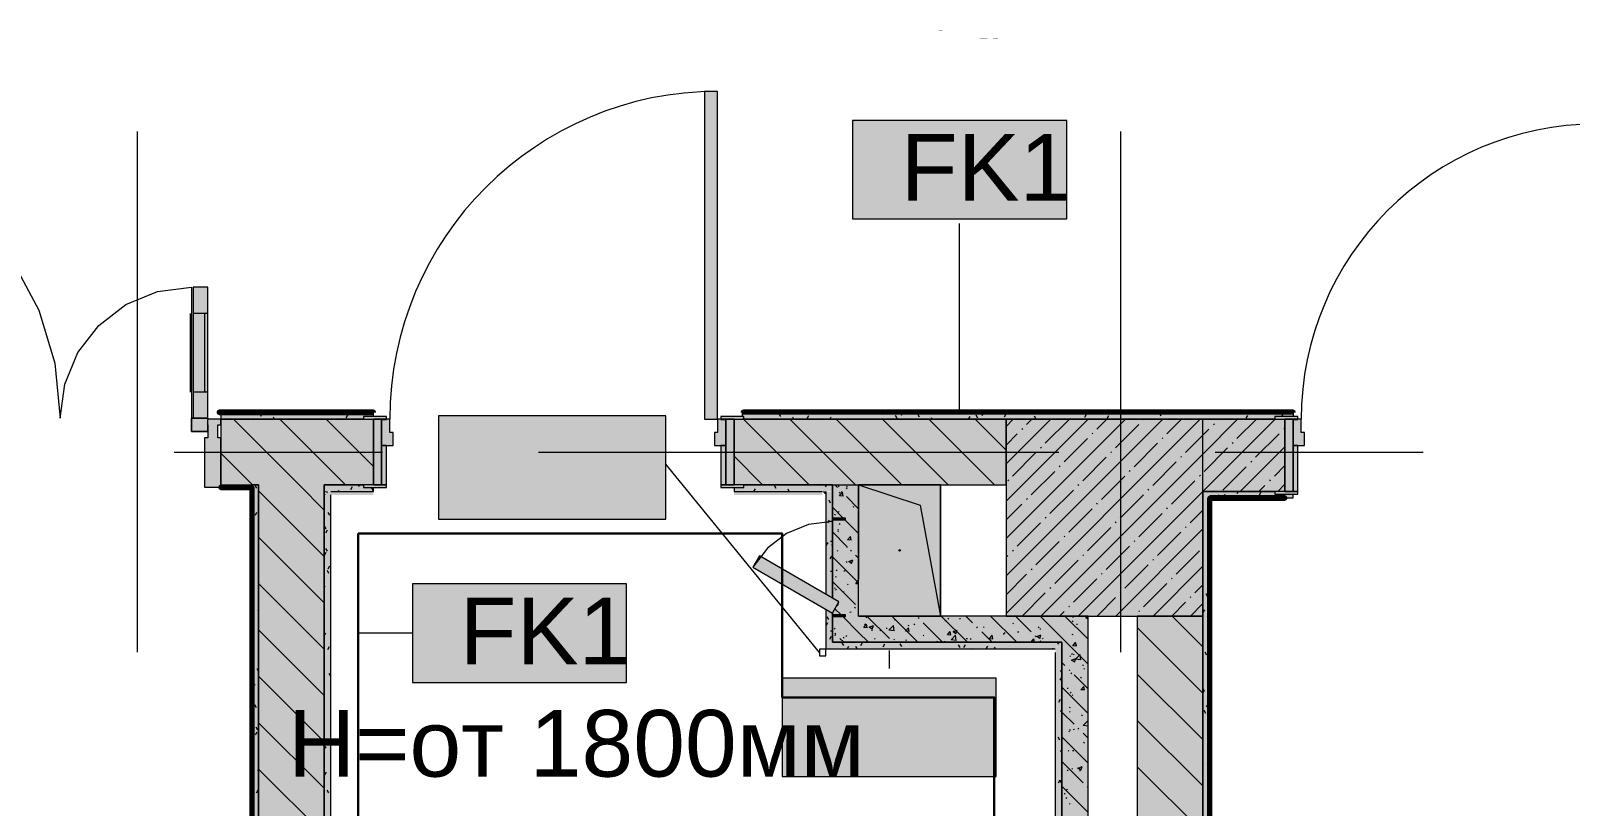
# Model space of a CAD drawing. Header units: millimetres. Extents: x -3817 to 677485, y -22715 to 103890.
# Drawn here: x 13928 to 18624, y 8631 to 10996 of the extents above; entities that cross this region are included whole.
import ezdxf

# ---------------------------------------------------------------- set-up
doc = ezdxf.new("R2010")
doc.units = ezdxf.units.MM
doc.layers.add('PDF _Геометрия', color=7, linetype='Continuous', true_color=0x1d1d1d)
doc.layers.add('PDF _Сплошная заливка', color=7, linetype='Continuous', true_color=0xffffff)
doc.layers.add('PDF _Текст', color=7, linetype='Continuous')
doc.styles.add('PDF GOST-Common', font='arial.ttf')

msp = doc.modelspace()

# ---------------------------------------------------------------- hatches: boundary and pattern name
at = {"layer": 'PDF _Сплошная заливка', "transparency": 33554559}
for color, points in [(1, [(16701.5, 10995.8), (16709.5, 10995.8), (16709.5, 10995.9), (16697.4, 10995.9), (16697.4, 10995.8)]), (1, [(16833, 10971.4), (16846.2, 10971.4), (16846.2, 10971.6), (16822, 10971.6), (16822, 10971.4)]), (1, [(16876.8, 10971.4), (16878.3, 10971.4), (16878.3, 10971.5), (16863.3, 10971.5), (16863.3, 10971.4)]), (1, [(17203.7, 10946.7), (17203.7, 10947.3), (17203.6, 10947.3), (17203.6, 10947.4), (17203.7, 10947.4), (17203.7, 10955.2), (17203.6, 10955.2), (17203.6, 10955.3), (17203.7, 10955.3), (17203.7, 10962.3), (17203.6, 10962.3), (17203.6, 10962.4), (17203.7, 10962.4), (17203.7, 10969.2), (17203.6, 10969.2), (17203.6, 10946.7)]), (256, [(14423.3, 9814.4), (14468.3, 9814.4), (14468.3, 10214.3), (14423.3, 10214.3), (14423.3, 9959.2)]), (256, [(14973.3, 9811.3), (15013.3, 9811.3), (15013.3, 9819.4), (14943.3, 9819.4), (14943.3, 9811.3)]), (256, [(14458.3, 9604.4), (14508.3, 9604.4), (14508.3, 9754.3), (14498.3, 9754.3), (14498.3, 9794.3), (14508.3, 9794.3), (14508.3, 9811.3), (14468.3, 9809.6), (14468.3, 9754.3), (14458.3, 9754.3), (14458.3, 9611.4)]), (256, [(17503.3, 9211.3), (17503.3, 9811.3), (16903.3, 9811.3), (16903.3, 9211.3), (17303.3, 9211.3)]), (256, [(14817.1, 6501.3), (14823.3, 6501.3), (14823.3, 9611.4), (14623.3, 9611.4), (14623.3, 6501.3)]), (256, [(14843.3, 6831.3), (14843.3, 9591.3), (14834.3, 9590), (14834.3, 9585.3), (14823.3, 9591.3), (14823.3, 6831.3), (14834.3, 6831.3)]), (256, [(14973.3, 9603.3), (15013.3, 9603.3), (15013.3, 9611.4), (14943.3, 9611.4), (14943.3, 9603.3)]), (256, [(16048.3, 9603.3), (16103.3, 9603.3), (16103.3, 9611.4), (16033.3, 9611.4), (16033.3, 9603.3)]), (256, [(16453.3, 9131.3), (16453.3, 9611.4), (16373.3, 9611.4), (16373.3, 9509.9), (16413.3, 9509.9), (16413.3, 9504.9), (16373.3, 9504.9), (16373.3, 9266.1), (16393.3, 9254.5), (16373.3, 9219.9), (16373.3, 9214.9), (16413.3, 9214.9), (16413.3, 9209.9), (16373.3, 9209.9), (16373.3, 9131.3), (16413.3, 9131.3)]), (256, [(16453.3, 9211.3), (16703.3, 9211.3), (16703.3, 9611.4), (16453.3, 9611.4), (16453.3, 9323.7)]), (256, [(17753.3, 9583.3), (17793.3, 9583.3), (17793.3, 9591.3), (17723.3, 9591.3), (17723.3, 9583.3)]), (256, [(17523.3, 6501.3), (17523.3, 6501.3), (17523.3, 9571.4), (17503.3, 9571.4), (17503.3, 6501.3)]), (256, [(16393.3, 9504.9), (16413.3, 9504.9), (16413.3, 9509.9), (16373.3, 9509.9), (16373.3, 9504.9)]), (256, [(16373.3, 9219.9), (16393.3, 9254.5), (16150.8, 9394.5), (16130.8, 9359.9), (16193.4, 9323.7)]), (256, [(16413.3, 9209.9), (16413.3, 9214.9), (16373.3, 9214.9), (16373.3, 9209.9), (16393.3, 9209.9)]), (256, [(17073.3, 9131.3), (17073.3, 9211.3), (16453.3, 9211.3), (16453.3, 9131.3), (16903.3, 9131.3)]), (256, [(17303.3, 6501.3), (17503.3, 6501.3), (17503.3, 9211.3), (17303.3, 9211.3), (17303.3, 8263.7)]), (256, [(17053.3, 9111.3), (17053.3, 9131.3), (16353.3, 9131.3), (16353.3, 9111.3), (17042.3, 9111.3)]), (256, [(17053.3, 6851.3), (17073.3, 6851.3), (17073.3, 9131.3), (17053.3, 9131.3), (17053.3, 6851.4)])]:
    msp.add_hatch(color=color, dxfattribs=at).paths.add_polyline_path(points)
h = msp.add_hatch(color=1, dxfattribs=at)
h.paths.add_polyline_path([(17116.8, 10944.8), (17116.8, 10951.9), (17116.6, 10951.9), (17116.6, 10944.8)], flags=0)
h.paths.add_polyline_path([(17116.8, 10952), (17116.8, 10959), (17116.6, 10959), (17116.6, 10952)], flags=0)
h.paths.add_polyline_path([(17116.6, 10959.1), (17116.8, 10959.1), (17116.8, 10966), (17116.6, 10966), (17116.6, 10965.4)], flags=0)
h = msp.add_hatch(color=1, dxfattribs=at)
h.paths.add_polyline_path([(17205, 10948.2), (17205.2, 10948.2), (17205.2, 10955.2), (17205, 10955.2)], flags=0)
h.paths.add_polyline_path([(17205, 10955.3), (17205.2, 10955.3), (17205.2, 10962.3), (17205, 10962.3), (17205, 10956.6)], flags=0)
h.paths.add_polyline_path([(17205, 10962.4), (17205.2, 10962.4), (17205.2, 10969.2), (17205, 10969.2), (17205, 10965.4)], flags=0)
h = msp.add_hatch(color=256, dxfattribs=at)
h.paths.add_polyline_path([(14418.3, 9774.4), (14468.3, 9774.4), (14468.3, 9814.4), (14418.3, 9814.4), (14418.3, 9807.5)], flags=0)
h.paths.add_polyline_path([(13118.3, 9774.4), (13158.3, 9774.4), (13158.3, 9814.4), (13108.3, 9814.4), (13108.3, 9774.4)], flags=0)
h = msp.add_hatch(color=256, dxfattribs=at)
h.paths.add_polyline_path([(14508.3, 9811.3), (14943.3, 9811.3), (14943.3, 9819.4), (14973.3, 9819.4), (14973.3, 9831.4), (14508.3, 9831.4)], flags=0)
h.paths.add_polyline_path([(18783.3, 9811.3), (20243.3, 9811.3), (20243.3, 9831.4), (18728.3, 9831.4), (18728.3, 9819.4), (18783.3, 9819.4)], flags=0)
h.paths.add_polyline_path([(16103.3, 9811.3), (17723.3, 9811.3), (17723.3, 9819.4), (17778.3, 9819.4), (17778.3, 9831.4), (16098.3, 9831.4), (16099.4, 9819.4), (16103.3, 9819.4)], flags=0)
h = msp.add_hatch(color=256, dxfattribs=at)
h.paths.add_polyline_path([(16453.3, 9611.4), (16903.3, 9611.4), (16903.3, 9811.3), (16073.3, 9811.3), (16073.3, 9611.4), (16373.3, 9611.4)], flags=0)
h.paths.add_polyline_path([(14508.3, 9611.4), (14973.3, 9611.4), (14973.3, 9811.3), (14508.3, 9811.3)], flags=0)
h.paths.add_polyline_path([(13068.3, 9611.4), (13068.3, 9811.3), (13003.3, 9811.3), (13003.3, 9611.4)], flags=0)
h = msp.add_hatch(color=256, dxfattribs=at)
h.paths.add_polyline_path([(16023.3, 9731.3), (16048.3, 9731.3), (16048.3, 9811.3), (16023.3, 9811.3), (16023.3, 9771.3), (16013.3, 9771.3), (16013.3, 9731.3)], flags=0)
h.paths.add_polyline_path([(15033.3, 9731.3), (15033.3, 9771.3), (15023.3, 9771.3), (15023.3, 9811.3), (14998.3, 9811.3), (14998.3, 9731.3), (15023.3, 9731.3)], flags=0)
h = msp.add_hatch(color=256, dxfattribs=at)
h.paths.add_polyline_path([(17503.3, 9591.3), (17753.3, 9591.3), (17753.3, 9811.3), (17503.3, 9811.3), (17503.3, 9748.5)], flags=0)
h.paths.add_polyline_path([(21610.5, 9591.3), (22153.3, 9591.3), (22153.3, 9811.3), (18753.3, 9811.3), (18753.3, 9591.3), (20953.3, 9591.3)], flags=0)
h = msp.add_hatch(color=256, dxfattribs=at)
h.paths.add_polyline_path([(18728.3, 9731.3), (18728.3, 9811.3), (18703.3, 9811.3), (18703.3, 9771.3), (18693.3, 9771.3), (18693.3, 9731.3), (18713.3, 9731.3)], flags=0)
h.paths.add_polyline_path([(17793.3, 9731.3), (17813.3, 9731.3), (17813.3, 9771.3), (17803.3, 9771.3), (17803.3, 9811.3), (17778.3, 9811.3), (17778.3, 9731.3)], flags=0)
h = msp.add_hatch(color=256, dxfattribs=at)
h.paths.add_polyline_path([(14943.3, 9591.3), (14973.3, 9591.3), (14973.3, 9603.3), (14943.3, 9603.3), (14943.3, 9611.4), (14823.3, 9611.4), (14823.3, 9591.3), (14843.3, 9591.3)], flags=0)
h.paths.add_polyline_path([(16073.3, 9591.3), (16373.3, 9592.1), (16373.3, 9611.4), (16103.3, 9611.4), (16103.3, 9603.3), (16073.3, 9603.3)], flags=0)
h = msp.add_hatch(color=256, dxfattribs=at)
h.paths.add_polyline_path([(16373.3, 9131.3), (16373.3, 9219.9), (16353.3, 9231.4), (16353.3, 9131.3)], flags=0)
h.paths.add_polyline_path([(16373.3, 9266.1), (16373.3, 9591.3), (16353.3, 9590.5), (16353.3, 9277.6), (16367.1, 9269.6)], flags=0)
h = msp.add_hatch(color=256, dxfattribs=at)
h.paths.add_polyline_path([(20251.9, 9571.4), (20753.3, 9571.4), (20753.3, 9591.3), (18783.3, 9590.8), (18783.3, 9583.3), (18728.3, 9583.3), (18728.3, 9571.4), (18783.3, 9571.4)], flags=0)
h.paths.add_polyline_path([(17778.3, 9571.4), (17778.3, 9583.3), (17723.3, 9583.3), (17723.3, 9591.3), (17503.3, 9591.3), (17503.3, 9571.4), (17753.3, 9571.4)], flags=0)

# ---------------------------------------------------------------- linework, layer by layer
at = {"layer": 'PDF _Геометрия', "color": 253, "lineweight": 13, "true_color": 0xaaaaaa}
for points in [[(16023.3, 10811.3), (15983.3, 10811.3), (15983.3, 9811.3), (16023.3, 9811.3)], [(14468.3, 9814.4), (14418.3, 9814.4), (14418.3, 9774.4), (14468.3, 9774.4)], [(15013.3, 9811.3), (15013.3, 9819.4), (14943.3, 9819.4), (14943.3, 9811.3)], [(16033.3, 9811.3), (16103.3, 9811.3), (16103.3, 9819.4), (16033.3, 9819.4)], [(17793.3, 9811.3), (17793.3, 9819.4), (17723.3, 9819.4), (17723.3, 9811.3)], [(14998.3, 9611.4), (14998.3, 9811.3), (14973.3, 9811.3), (14973.3, 9611.4)], [(15023.3, 9811.3), (14998.3, 9811.3), (14998.3, 9731.3), (15033.3, 9731.3), (15033.3, 9771.3), (15023.3, 9771.3)], [(15013.3, 9810.4), (15013.3, 9811.3), (14998.3, 9811.3), (14998.3, 9810.4)], [(16023.3, 9811.3), (16023.3, 9771.3), (16013.3, 9771.3), (16013.3, 9731.3), (16048.3, 9731.3), (16048.3, 9811.3)], [(16033.3, 9810.4), (16048.3, 9810.4), (16048.3, 9811.3), (16033.3, 9811.3)], [(16048.3, 9611.4), (16073.3, 9611.4), (16073.3, 9811.3), (16048.3, 9811.3)], [(17778.3, 9591.3), (17778.3, 9811.3), (17753.3, 9811.3), (17753.3, 9591.3)], [(17803.3, 9811.3), (17778.3, 9811.3), (17778.3, 9731.3), (17813.3, 9731.3), (17813.3, 9771.3), (17803.3, 9771.3)], [(17793.3, 9810.4), (17793.3, 9811.3), (17778.3, 9811.3), (17778.3, 9810.4)], [(15013.3, 9611.4), (15013.3, 9731.3), (14998.3, 9731.3), (14998.3, 9611.4)], [(16033.3, 9611.4), (16048.3, 9611.4), (16048.3, 9731.3), (16033.3, 9731.3)], [(17793.3, 9591.3), (17793.3, 9731.3), (17778.3, 9731.3), (17778.3, 9591.3)], [(15013.3, 9603.3), (15013.3, 9611.4), (14943.3, 9611.4), (14943.3, 9603.3)], [(16033.3, 9603.3), (16103.3, 9603.3), (16103.3, 9611.4), (16033.3, 9611.4)], [(17793.3, 9583.3), (17793.3, 9591.3), (17723.3, 9591.3), (17723.3, 9583.3)], [(16413.3, 9504.9), (16413.3, 9509.9), (16373.3, 9509.9), (16373.3, 9504.9)], [(16130.8, 9359.9), (16373.3, 9219.9), (16393.3, 9254.5), (16150.8, 9394.5)], [(16413.3, 9214.9), (16373.3, 9214.9), (16373.3, 9209.9), (16413.3, 9209.9)]]:
    msp.add_lwpolyline(points, close=True, dxfattribs=at)
at = {"layer": 'PDF _Геометрия', "color": 7, "lineweight": 9}
for points in [[(17087.9, 10722.6), (16434.7, 10722.6), (16434.7, 10422.6), (17087.9, 10422.6)], [(15865.5, 9821.8), (15171.6, 9821.8), (15171.6, 9506.5), (15865.5, 9506.5)], [(15865.5, 9821.8), (15171.6, 9821.8), (15171.6, 9506.5), (15865.5, 9506.5)], [(14943.3, 9811.3), (14508.3, 9811.3)], [(16903.3, 9811.3), (16098.3, 9811.3)], [(17503.3, 9811.3), (16903.3, 9811.3), (16903.3, 9211.3), (17503.3, 9211.3)], [(16703.3, 9211.3), (16703.3, 9611.4), (16453.3, 9611.4), (16453.3, 9323.7), (16453.3, 9611.4), (16703.3, 9611.4), (16703.3, 9211.3), (16453.3, 9211.3)], [(15745.5, 9308.9), (15092.3, 9308.9), (15092.3, 9008.9), (15745.5, 9008.9)], [(16872.7, 9021.5), (16219.6, 9021.5), (16219.6, 8721.5), (16872.7, 8721.5)]]:
    msp.add_lwpolyline(points, close=True, dxfattribs=at)
at = {"layer": 'PDF _Геометрия', "color": 253, "lineweight": 9, "true_color": 0xaaaaaa}
for points in [[(13158.3, 9814.4), (13158.3, 10674.3), (13326, 10657.8), (13487.4, 10608.9), (13636.1, 10529.4), (13766.4, 10422.5), (13873.3, 10292.1), (13952.8, 10143.5), (14001.7, 9982.1), (14018.3, 9814.4), (14031.9, 9917.9), (14071.9, 10014.4), (14135.4, 10097.2), (14218.3, 10160.8), (14314.7, 10200.7), (14418.3, 10214.3), (14418.3, 9814.4)], [(14253.3, 9101), (14253.3, 10688.5)], [(17253.3, 9101), (17253.3, 10688.5)], [(14414.3, 10134.3), (14414.3, 9894.4)], [(14468.3, 10134.3), (14423.3, 10134.3)], [(14458.3, 10134.3), (14458.3, 9894.4)], [(14468.3, 9894.4), (14423.3, 9894.4)], [(14468.3, 9774.4), (14418.3, 9774.4), (14418.3, 9814.4), (14468.3, 9814.4), (14468.3, 9811.3)], [(14365.6, 9711.4), (15000.6, 9711.4)], [(15476.9, 9711.4), (17064.4, 9711.4)], [(17540.6, 9711.4), (18175.6, 9711.4)], [(16373.3, 9499.9), (16300.8, 9490.3), (16233.3, 9462.4), (16175.3, 9417.9), (16130.8, 9359.9)]]:
    msp.add_lwpolyline(points, dxfattribs=at)
at = {"layer": 'PDF _Геометрия', "color": 7, "lineweight": 9}
for points in [[(16761.3, 9832), (16761.3, 10408.7)], [(17778.3, 9831.4), (16101.1, 9831.4)], [(16333.8, 9100.3), (15865.5, 9674.3)], [(14843.3, 9591.3), (14973.3, 9591.3)], [(16073.3, 9591.3), (16342.3, 9591.3)], [(16353.3, 9591.3), (16353.3, 9580.3)], [(16373.3, 9611.4), (16453.3, 9611.4), (16640.8, 9548.8), (16703.3, 9211.3)], [(17523.3, 6521.3), (17523.3, 9571.4)], [(15092.3, 9158.9), (14926.8, 9158.9)], [(17042.3, 9111.3), (17053.3, 9111.3)], [(16546.2, 9105.8), (16546.2, 9051.6)], [(17053.3, 9100.3), (17053.3, 6862.3)]]:
    msp.add_lwpolyline(points, dxfattribs=at)
at = {"layer": 'PDF _Геометрия', "color": 253, "lineweight": 9, "true_color": 0xaaaaaa}
for points in [[(14423.3, 9814.4), (14468.3, 9814.4), (14468.3, 10214.3), (14423.3, 10214.3), (14423.3, 9814.4), (14468.3, 9814.4), (14468.3, 10214.3), (14423.3, 10214.3)], [(14418.3, 9814.4), (14418.3, 9774.4), (14468.3, 9774.4), (14418.3, 9774.4), (14418.3, 9814.4), (14468.3, 9814.4), (14468.3, 9811.3), (14468.3, 9814.4)]]:
    msp.add_lwpolyline(points, close=True, dxfattribs=at)
at = {"layer": 'PDF _Геометрия', "color": 231, "lineweight": 70, "true_color": 0xff80c0}
msp.add_lwpolyline([(14973.3, 9831.5), (14973.3, 9832.5), (14503.3, 9832.5), (14503.3, 9831.5)], close=True, dxfattribs=at)
at = {"layer": 'PDF _Геометрия', "color": 253, "lineweight": 9, "true_color": 0x9b9b9b}
for points in [[(14511.5, 9831.4), (14508.3, 9825.7)], [(14521.8, 9827.2), (14519.4, 9831.4)], [(14589.9, 9831.3), (14589.8, 9831.4)], [(14607.1, 9814), (14605.6, 9811.3)], [(14631.5, 9820.1), (14626.5, 9828.8)], [(14671.8, 9811.3), (14668.1, 9817.7)], [(14767.6, 9828.3), (14765.8, 9831.4)], [(14894.5, 9824.1), (14889.5, 9815.4)], [(14933.9, 9831.4), (14931.1, 9826.5)], [(14945.3, 9825.3), (14941.8, 9831.4)], [(16105.9, 9826.7), (16103.2, 9831.4)], [(16174, 9830.8), (16173.6, 9831.4)], [(16215.6, 9819.6), (16210.6, 9828.3)], [(16255.6, 9811.3), (16252.2, 9817.2)], [(16300.9, 9821.6), (16295.8, 9812.9)], [(16351.7, 9827.8), (16349.6, 9831.4)], [(16368.9, 9817.5), (16365.3, 9811.3)], [(16529.4, 9824.8), (16525.6, 9831.4)], [(16571, 9813.6), (16566, 9822.3)], [(16588.1, 9831.4), (16583.2, 9822.9)], [(16639, 9817.7), (16634, 9826.4)], [(16677.9, 9811.3), (16675.6, 9815.3)], [(16792.3, 9819.4), (16787.7, 9811.3)], [(16816.7, 9814.7), (16811.7, 9823.4)], [(16834, 9830.6), (16828.9, 9821.8)], [(16902, 9826.5), (16897, 9817.8)], [(16994.4, 9811.7), (16989.4, 9820.4)], [(17147.7, 9825.4), (17142.7, 9816.7)], [(17215.8, 9821.3), (17210.7, 9812.6)], [(17376.2, 9821), (17371.2, 9829.7)], [(17432.8, 9831.4), (17430.1, 9826.7)], [(17639.2, 9823.2), (17634.2, 9814.5)], [(17679.1, 9831.4), (17675.8, 9825.6)], [(17690, 9826.2), (17687, 9831.4)], [(17748.9, 9830.3), (17743.9, 9821.6)], [(17758, 9830.2), (17757.4, 9831.4)], [(17100.2, 9811.3), (17099.1, 9813.4)], [(17597.6, 9812), (17597.2, 9811.3)], [(14617.4, 9600.8), (14612.3, 9609.5)], [(14825.4, 9582.4), (14823.3, 9578.8)], [(14867, 9593.6), (14865.7, 9591.3)], [(14908.6, 9604.7), (14903.6, 9596)], [(14931.1, 9605.9), (14928, 9611.4)], [(14972.8, 9594.8), (14967.8, 9603.3)], [(14973.3, 9594.8), (14971.6, 9591.9)], [(16137.3, 9599.3), (16132.7, 9591.3)], [(16201.5, 9600.3), (16196.4, 9609)], [(16241.8, 9591.3), (16238.1, 9597.8)], [(16337.5, 9608.4), (16335.8, 9611.4)], [(16355.5, 9611.4), (16351.6, 9604.7)], [(17555, 9572.3), (17550, 9581)], [(17555.9, 9592.3), (17566, 9592.3)], [(17570.1, 9581.5), (17565.1, 9572.8)], [(17610.9, 9591.3), (17606.7, 9584)], [(17647.3, 9592.3), (17657.4, 9592.3)], [(17679.8, 9588.6), (17674.7, 9579.9)], [(17738.8, 9592.3), (17748.8, 9592.3)], [(14606, 9568.3), (14603.3, 9563.5)], [(14603.3, 9561.8), (14609.4, 9561.8)], [(14843.2, 9561.8), (14843.3, 9561.8)], [(16368, 9555.6), (16363, 9564.3)], [(17731.5, 9571.4), (17727.7, 9578)], [(14603.3, 9500.9), (14609.4, 9500.9)], [(14617.2, 9526.6), (14612.2, 9517.9)], [(14829.6, 9477), (14824.6, 9485.7)], [(14840.8, 9518.6), (14835.8, 9527.3)], [(16363.7, 9503.7), (16358.7, 9495)], [(16367.2, 9500.9), (16373.3, 9500.9)], [(17503.3, 9531.4), (17505, 9531.4)], [(14832.4, 9472.8), (14827.4, 9464)], [(14843.2, 9470.4), (14843.3, 9470.4)], [(16367.2, 9439.9), (16373.3, 9439.9)], [(14603.3, 9409.4), (14609.4, 9409.4)], [(14828.4, 9404.7), (14823.3, 9396)], [(14833.7, 9408.9), (14828.7, 9417.6)], [(16359.6, 9435.7), (16354.6, 9427)], [(16370.8, 9394.1), (16365.8, 9385.4)], [(16373.3, 9424.6), (16371.1, 9428.3)], [(17503.3, 9409.4), (17505, 9409.4)], [(14837.8, 9340.9), (14832.8, 9349.6)], [(14839.5, 9363.1), (14834.5, 9354.4)], [(16367.2, 9348.5), (16373.3, 9348.5)], [(14826.6, 9299.3), (14823.3, 9305.1)], [(16353.9, 9336.3), (16353.3, 9337.3)], [(17503.3, 9318), (17505, 9318)], [(14843.2, 9287.5), (14843.3, 9287.5)], [(17518.6, 9269.7), (17513.6, 9278.4)], [(14603.3, 9226.5), (14609.4, 9226.5)], [(14623.3, 9224.8), (14621.6, 9227.7)], [(14843.2, 9226.5), (14843.3, 9226.5)], [(16362, 9200.2), (16357, 9208.9)], [(17508, 9230.2), (17503.3, 9222)], [(17522.7, 9201.6), (17517.6, 9210.3)], [(14603.3, 9165.6), (14609.4, 9165.6)], [(14827.3, 9159), (14823.3, 9152.1)], [(16358.5, 9190), (16353.5, 9181.3)], [(16367.2, 9165.6), (16373.3, 9165.6)], [(17503.3, 9196.1), (17505, 9196.1)], [(14607.9, 9144.8), (14603.3, 9136.8)], [(14823.7, 9121.6), (14823.3, 9122.2)], [(14838.4, 9117.3), (14833.4, 9108.6)], [(14843.2, 9135.1), (14843.3, 9135.1)], [(16369.7, 9148.3), (16364.7, 9139.6)], [(16407.7, 9121), (16402.7, 9129.8)], [(16422.5, 9117.9), (16418.7, 9111.3)], [(16448.5, 9111.3), (16444.3, 9118.6)], [(16464.1, 9129), (16459.1, 9120.3)], [(16532.2, 9124.9), (16527.1, 9116.2)], [(16585.4, 9118.1), (16580.4, 9126.8)], [(16763.1, 9115.1), (16758.1, 9123.8)], [(16777.9, 9123.8), (16772.9, 9115.1)], [(16800.5, 9111.3), (16799.8, 9112.6)], [(16845.9, 9119.7), (16841.1, 9111.3)], [(16870.9, 9111.3), (16867.8, 9116.7)], [(17046.9, 9111.3), (17045.5, 9113.7)], [(17063.8, 9131.3), (17060.2, 9125.2)], [(17523.3, 9139.6), (17521.7, 9142.3)], [(14603.3, 9074.1), (14609.4, 9074.1)], [(17503.3, 9074.1), (17505, 9074.1)], [(17515.6, 9092), (17510.6, 9100.7)], [(14623.3, 9041.9), (14618.6, 9050)], [(14843, 9027.1), (14838, 9035.8)], [(17072.3, 9024.2), (17067.3, 9015.5)], [(17068.2, 9043.7), (17073.3, 9043.7)], [(17504.4, 9050.3), (17503.3, 9052.3)], [(14612.5, 8999.6), (14607.5, 9008.3)], [(17506.9, 8984.5), (17503.3, 8978.1)], [(17503.3, 8982.7), (17505, 8982.7)], [(17508.5, 8982.3), (17503.5, 8991)], [(14616.6, 8931.6), (14611.5, 8940.3)], [(14843.2, 8952.2), (14843.3, 8952.2)], [(17068.3, 8956.2), (17063.2, 8947.5)], [(17068.2, 8921.7), (17073.3, 8921.7)], [(17512.6, 8914.2), (17507.6, 8923)], [(17518.1, 8942.8), (17513.1, 8934.1)], [(14606.8, 8899.1), (14603.3, 8892.9)], [(14603.3, 8891.3), (14609.4, 8891.3)], [(14843.2, 8891.3), (14843.3, 8891.3)], [(14603.3, 8830.3), (14609.4, 8830.3)], [(14609.5, 8821.9), (14604.5, 8830.6)], [(14618, 8857.5), (14613, 8848.8)], [(14620.7, 8863.6), (14615.6, 8872.3)], [(17066.9, 8832.9), (17061.8, 8841.6)], [(17503.3, 8860.8), (17505, 8860.8)], [(17523.3, 8829.9), (17520.1, 8824.5)], [(14828.8, 8807.8), (14823.8, 8816.5)], [(14843.2, 8799.8), (14843.3, 8799.8)], [(17068.2, 8799.8), (17073.3, 8799.8)], [(14603.3, 8738.9), (14609.4, 8738.9)], [(14623.3, 8744.7), (14620, 8739.1)], [(14829.2, 8735.5), (14824.1, 8726.8)], [(17503.3, 8738.9), (17505, 8738.9)], [(17521.1, 8765.1), (17516.1, 8756.4)], [(17067.2, 8710.5), (17062.1, 8701.7)], [(17068.2, 8708.4), (17073.3, 8708.4)], [(17073.3, 8699.8), (17070, 8705.5)], [(14606.5, 8644.2), (14603.3, 8649.8)], [(14621, 8679.8), (14615.9, 8671.1)], [(14837, 8671.7), (14832, 8680.4)], [(17073.3, 8660.1), (17073.3, 8660.1)], [(17503.3, 8647.4), (17505, 8647.4)]]:
    msp.add_lwpolyline(points, dxfattribs=at)
at = {"layer": 'PDF _Геометрия', "color": 9, "lineweight": 9, "true_color": 0xc0c0c0}
for points in [[(14973.3, 9819.4), (14973.3, 9831.4), (14508.3, 9831.4), (14508.3, 9811.3), (14508.3, 9611.4), (14623.3, 9611.4), (14623.3, 6501.3), (14623.3, 6301.4), (20753.3, 6301.4), (20753.3, 2011.3), (19603.3, 2011.3), (19603.3, 1811.3), (19603.3, 1653.4), (20953.3, 1653.4), (20953.3, 1811.3), (20953.3, 2011.3), (20953.3, 9591.3), (22153.3, 9591.3), (22153.3, 9811.3), (18783.3, 9811.3), (20243.3, 9811.3), (20243.3, 9831.4)], [(16101.1, 9831.4), (16098.3, 9831.4), (16098.3, 9819.4)], [(17778.3, 9831.4), (17778.3, 9819.4)], [(14973.3, 9611.4), (14973.3, 9811.3)], [(16073.3, 9811.3), (16073.3, 9611.4)], [(20753.3, 6501.3), (17503.3, 6501.3), (17503.3, 9211.3), (17303.3, 9211.3), (17303.3, 6501.3), (17153.3, 6501.3), (17153.3, 9211.3), (17073.3, 9211.3), (16453.3, 9211.3), (16453.3, 9611.4), (16903.3, 9611.4), (16903.3, 9811.3), (17723.3, 9811.3), (17403.3, 9811.3)], [(17753.3, 9591.3), (17753.3, 9811.3)], [(17523.3, 2051.3), (17523.3, 2431.3), (17503.3, 2431.3), (16733.3, 2431.3), (16733.3, 2411.3), (16733.3, 2061.3), (16753.3, 2061.3), (16753.3, 2411.3), (17503.3, 2411.3), (17503.3, 2051.3), (17503.3, 2011.3), (17524.3, 2011.3), (17524.3, 2051.3), (20732.3, 2051.3), (19603.3, 2051.3), (19603.3, 2011.3), (20733.3, 2011.3), (20753.3, 2011.3), (20753.3, 6281.4), (20753.3, 6301.4), (14623.3, 6301.4), (14623.3, 9611.4), (14603.3, 9611.4), (14603.3, 9604.4)], [(14603.3, 9603.3), (14603.3, 6281.4), (14623.3, 6281.4), (20732.3, 6281.4)], [(14843.3, 6862.3), (14843.3, 9580.3)], [(14973.3, 9591.3), (14973.3, 9603.3)], [(16073.3, 9603.3), (16073.3, 9591.3)], [(16353.3, 9580.3), (16353.3, 9277.6)], [(17503.3, 9591.3), (17723.3, 9591.3), (17503.3, 9591.3), (17503.3, 9571.4), (17503.3, 6501.3), (17523.3, 6501.3), (20753.3, 6501.3)], [(17524.3, 9571.4), (17778.3, 9571.4), (17778.3, 9583.3)], [(16353.3, 9231.4), (16353.3, 9131.3), (16353.3, 9111.3), (17042.3, 9111.3)]]:
    msp.add_lwpolyline(points, dxfattribs=at)
at = {"layer": 'PDF _Геометрия', "color": 231, "lineweight": 70, "true_color": 0xff80c0}
for points in [[(17778.3, 9831.4), (17778.3, 9832.4), (16101.1, 9832.5), (16101.1, 9831.5)], [(14603.3, 9604.4), (14508.3, 9604.4), (14508.3, 9603.3), (14603.3, 9603.3)], [(20732.3, 6281.4), (14603.3, 6281.4), (14603.3, 9601.3), (14602.3, 9601.3), (14602.3, 6281.4), (14602.3, 6280.3), (20732.3, 6280.3), (20732.3, 2051.3)], [(20732.3, 9571.4), (18753.3, 9571.4), (18753.3, 9570.4), (20732.3, 9570.4), (20732.3, 6522.3), (17524.3, 6522.3), (17524.3, 9570.4), (17753.3, 9570.4), (17753.3, 9571.4), (17524.3, 9571.4)]]:
    msp.add_lwpolyline(points, dxfattribs=at)
at = {"layer": 'PDF _Геометрия', "color": 231, "lineweight": 9, "true_color": 0xff80c0}
for points in [[(16101.1, 9831.5), (17778.3, 9831.4)], [(14603.3, 9603.3), (14603.3, 9604.4)], [(17524.3, 9571.4), (17523.3, 9571.4), (17523.3, 6521.3), (17524.3, 6521.3), (20733.3, 6521.3), (20733.3, 6522.3), (20733.3, 9558.3), (20733.3, 9571.4), (20732.3, 9571.4)]]:
    msp.add_lwpolyline(points, dxfattribs=at)
at = {"layer": 'PDF _Геометрия', "color": 7, "lineweight": 20}
msp.add_lwpolyline([(14468.3, 9794.3), (14468.3, 9754.3), (14458.3, 9754.3), (14458.3, 9604.4), (14508.3, 9604.4), (14508.3, 9754.3), (14498.3, 9754.3), (14498.3, 9794.3), (14508.3, 9794.3), (14508.3, 9811.3), (14468.3, 9811.3)], dxfattribs=at)
at = {"layer": 'PDF _Геометрия', "lineweight": 9}
for points in [[(14823.3, 9534.5), (14746.4, 9611.4), (14546.4, 9811.3)], [(14887.8, 9611.4), (14687.8, 9811.3)], [(14973.3, 9667.3), (14829.3, 9811.3)], [(14973.3, 9808.8), (14970.7, 9811.3)], [(16302.1, 9611.4), (16102.1, 9811.3)], [(16443.5, 9611.4), (16243.5, 9811.3)], [(16584.9, 9611.4), (16384.9, 9811.3)], [(16726.3, 9611.4), (16526.3, 9811.3)], [(16867.7, 9611.4), (16667.7, 9811.3)], [(16903.3, 9717.2), (16809.2, 9811.3)], [(16903.3, 9789.6), (16925.1, 9811.3)], [(16903.3, 9675.5), (17039.1, 9811.3)], [(16903.3, 9561.5), (17153.2, 9811.3)], [(16903.3, 9447.4), (17267.2, 9811.3)], [(16903.3, 9333.4), (17381.3, 9811.3)], [(16903.3, 9219.3), (17495.3, 9811.3)], [(16951.5, 9780.7), (16953.8, 9783.1)], [(16965.7, 9795), (16982.1, 9811.3)], [(17009.4, 9211.3), (17503.3, 9705.3), (17609.4, 9811.3)], [(17022.8, 9738), (17094, 9809.3)], [(17165.3, 9766.5), (17167.7, 9768.9)], [(17179.6, 9780.7), (17210.2, 9811.3)], [(17236.6, 9723.7), (17307.9, 9795)], [(17322.1, 9809.3), (17324.2, 9811.3)], [(17393.4, 9766.5), (17438.3, 9811.3)], [(17450.4, 9709.5), (17503.3, 9762.3), (17521.7, 9780.7)], [(17503.4, 9591.3), (17723.4, 9811.3)], [(17536, 9795), (17538.4, 9797.4)], [(17550.2, 9809.3), (17552.3, 9811.3)], [(17607.3, 9752.2), (17666.4, 9811.3)], [(17749.8, 9780.7), (17752.2, 9783.1)], [(16903.3, 9732.5), (16937.2, 9766.5)], [(17008.5, 9723.7), (17010.9, 9726.1)], [(17079.8, 9681), (17151.1, 9752.2)], [(17293.6, 9666.7), (17364.9, 9738)], [(17379.2, 9752.2), (17381.5, 9754.6)], [(17507.5, 9652.4), (17578.7, 9723.7)], [(17593, 9738), (17595.4, 9740.4)], [(17617.4, 9591.3), (17753.3, 9727.2)], [(17664.3, 9695.2), (17735.6, 9766.5)], [(14605, 9611.4), (14508.3, 9708.1)], [(16160.6, 9611.4), (16073.3, 9698.7)], [(16923, 9638.2), (16994.2, 9709.5)], [(17136.8, 9623.9), (17208.1, 9695.2)], [(17222.3, 9709.5), (17224.7, 9711.8)], [(17350.7, 9609.7), (17421.9, 9681)], [(17436.2, 9695.2), (17438.6, 9697.6)], [(17650, 9681), (17652.4, 9683.3)], [(16908.7, 9623.9), (16911.1, 9626.3)], [(16980, 9581.2), (17051.3, 9652.4)], [(17065.5, 9666.7), (17067.9, 9669.1)], [(17193.8, 9566.9), (17265.1, 9638.2)], [(17279.4, 9652.4), (17281.7, 9654.8)], [(17493.2, 9638.2), (17495.6, 9640.6)], [(17564.5, 9595.4), (17635.8, 9666.7)], [(17707.1, 9623.9), (17709.4, 9626.3)], [(17721.3, 9638.2), (17753.3, 9670.1)], [(14823.3, 9393.1), (14623.3, 9593.1)], [(17037, 9524.1), (17108.3, 9595.4)], [(17122.6, 9609.7), (17124.9, 9612)], [(17123.4, 9211.3), (17503.3, 9591.2)], [(17250.9, 9509.9), (17322.1, 9581.2)], [(17336.4, 9595.4), (17338.8, 9597.8)], [(17407.7, 9552.7), (17479, 9623.9)], [(17674.5, 9591.3), (17692.8, 9609.7)], [(17731.5, 9591.3), (17753.3, 9613.1)], [(16903.3, 9504.4), (16951.5, 9552.7)], [(16965.7, 9566.9), (16968.1, 9569.3)], [(17094, 9467.1), (17165.3, 9538.4)], [(17179.6, 9552.7), (17181.9, 9555)], [(17393.4, 9538.4), (17395.8, 9540.8)], [(17464.7, 9495.6), (17503.3, 9534.2)], [(16937.2, 9424.3), (17008.5, 9495.6)], [(17022.8, 9509.9), (17025.1, 9512.3)], [(17236.6, 9495.6), (17239, 9498)], [(17307.9, 9452.9), (17379.2, 9524.1)], [(14823.3, 9251.7), (14623.3, 9451.7)], [(16994.2, 9367.3), (17065.5, 9438.6)], [(17079.8, 9452.9), (17082.2, 9455.2)], [(17151.1, 9410.1), (17222.3, 9481.4)], [(17237.4, 9211.3), (17503.3, 9477.2)], [(17293.6, 9438.6), (17296, 9441)], [(17364.9, 9395.8), (17436.2, 9467.1)], [(17450.4, 9481.4), (17452.8, 9483.7)], [(16903.3, 9390.4), (16908.7, 9395.8)], [(16923, 9410.1), (16925.3, 9412.5)], [(17136.8, 9395.8), (17139.2, 9398.2)], [(17208.1, 9353.1), (17279.4, 9424.3)], [(17421.9, 9338.8), (17493.2, 9410.1)], [(16980, 9353.1), (16982.4, 9355.4)], [(17051.3, 9310.3), (17122.6, 9381.6)], [(17265.1, 9296), (17336.4, 9367.3)], [(17350.7, 9381.6), (17353, 9383.9)], [(17351.5, 9211.3), (17503.3, 9363.1)], [(14823.3, 9110.2), (14623.3, 9310.2)], [(16903.3, 9276.3), (16965.7, 9338.8)], [(17037, 9296), (17039.4, 9298.4)], [(17108.3, 9253.3), (17179.6, 9324.6)], [(17193.8, 9338.8), (17196.2, 9341.2)], [(17322.1, 9239), (17393.4, 9310.3)], [(17407.7, 9324.6), (17410, 9326.9)], [(17479, 9281.8), (17503.3, 9306.1)], [(16952.3, 9211.3), (17022.8, 9281.8)], [(17180.4, 9211.3), (17236.6, 9267.5)], [(17250.9, 9281.8), (17253.2, 9284.2)], [(17408.5, 9211.3), (17450.4, 9253.3)], [(17464.7, 9267.5), (17467.1, 9269.9)], [(17066.4, 9211.3), (17079.8, 9224.8)], [(17094, 9239), (17096.4, 9241.4)], [(17307.9, 9224.8), (17310.3, 9227.1)], [(17503.3, 9117.2), (17409.2, 9211.3)], [(17465.5, 9211.3), (17503.3, 9249.1)], [(14823.3, 8968.8), (14623.3, 9168.8)], [(17503.3, 8975.8), (17303.3, 9175.8)], [(14823.3, 8827.4), (14623.3, 9027.4)], [(17503.3, 8834.4), (17303.3, 9034.4)], [(14823.3, 8686), (14623.3, 8886)], [(17503.3, 8693), (17303.3, 8893)], [(14823.3, 8544.6), (14623.3, 8744.6)], [(17503.3, 8551.6), (17303.3, 8751.6)]]:
    msp.add_lwpolyline(points, dxfattribs=at)
at = {"layer": 'PDF _Геометрия', "color": 9, "lineweight": 9, "true_color": 0xc0c0c0}
for points in [[(16552.3, 6831.3), (14823.3, 6831.3), (14823.3, 9611.4), (14943.3, 9611.4), (14823.3, 9611.4), (14823.3, 9591.3), (14823.3, 6831.3), (14843.3, 6831.3)], [(16373.3, 9591.3), (16373.3, 9611.4), (16103.3, 9611.4), (16373.3, 9611.4), (16373.3, 9266.1)], [(17073.3, 9131.3), (17073.3, 6831.3), (16598.5, 6831.3), (17073.3, 6831.3), (17073.3, 6851.3), (17073.3, 9131.3), (17053.3, 9131.3), (16373.3, 9131.3), (16373.3, 9219.9), (16373.3, 9131.3), (16453.3, 9131.3)]]:
    msp.add_lwpolyline(points, close=True, dxfattribs=at)
at = {"layer": 'PDF _Геометрия', "color": 252, "lineweight": 9, "true_color": 0x878787}
for points in [[(16373.3, 9600.2), (16374.9, 9600.4)], [(16388.7, 9603.1), (16380.5, 9611.4)], [(16391.3, 9608.3), (16394.1, 9606.5)], [(16393.9, 9586.7), (16396.5, 9588.8)], [(16405.7, 9576.4), (16395.1, 9577.4), (16403.6, 9587.6)], [(16403.8, 9588), (16401.3, 9590.5)], [(16405.7, 9576.4), (16403.7, 9587.6)], [(16415.7, 9602.1), (16418.2, 9599.9)], [(16416.1, 9605.8), (16419.4, 9606.2)], [(16406.5, 9509.9), (16373.3, 9543.1)], [(16453.3, 9538.5), (16416.3, 9575.5)], [(16436.6, 9544.5), (16440, 9545)], [(16379.9, 9522.1), (16382.4, 9519.8)], [(16391.7, 9527.5), (16394.4, 9529.6)], [(16394.2, 9493.5), (16397, 9491.7)], [(16453.3, 9463.1), (16411.5, 9504.9)], [(16451.6, 9513.4), (16453.3, 9512.3)], [(16416.3, 9424.6), (16373.3, 9467.7)], [(16389.6, 9468.4), (16392.2, 9470.4)], [(16389.9, 9474.4), (16393.2, 9474.9)], [(16430.4, 9442.7), (16419.7, 9443.6), (16428.3, 9453.8)], [(16430.4, 9442.7), (16428.3, 9453.8)], [(16373.3, 9415.4), (16375, 9413.8)], [(16453.3, 9312.2), (16373.3, 9392.2)], [(16387.4, 9409.2), (16390.1, 9411.2)], [(16416.2, 9423), (16419, 9421.2)], [(16431.4, 9409.5), (16428.9, 9412)], [(16453.3, 9387.7), (16444, 9396.9)], [(16385.2, 9350), (16387.9, 9352)], [(16408.6, 9348.9), (16411.9, 9349.4)], [(16415.2, 9377), (16417.6, 9374.7)], [(16431.9, 9371.6), (16423, 9377.6), (16435.5, 9382.4)], [(16431.9, 9371.6), (16435.5, 9382.4)], [(16453.1, 9354.8), (16453.3, 9354.8)], [(16444, 9246.1), (16373.3, 9316.8)], [(16381.6, 9332.2), (16384.4, 9330.4)], [(16419.1, 9308.3), (16421.9, 9306.5)], [(16453.3, 9309.1), (16444.4, 9309.9), (16453, 9320.1)], [(16453.3, 9318.6), (16453, 9320.1)], [(16379.4, 9297), (16381.9, 9294.7)], [(16383.1, 9290.8), (16385.7, 9292.8)], [(16388.6, 9242.7), (16391.6, 9251.7)], [(16406.3, 9284.7), (16409.7, 9285.1)], [(16380.9, 9231.6), (16383.6, 9233.6)], [(16399.7, 9214.9), (16381.1, 9233.5)], [(16483.2, 9131.3), (16453.3, 9161.3), (16404.7, 9209.9)], [(16426.9, 9223.4), (16430.2, 9223.9)], [(16441.1, 9237.8), (16443.9, 9236)], [(16475.7, 9208.7), (16478.2, 9206.4)], [(16547.1, 9143), (16478.7, 9211.3)], [(16634.1, 9131.3), (16554.1, 9211.3)], [(16637.6, 9203.3), (16635.1, 9205.8)], [(16652.2, 9209.7), (16654.4, 9211.3)], [(16785, 9131.3), (16705, 9211.3)], [(16725.7, 9205.2), (16728.2, 9203)], [(16761.1, 9203.4), (16764.4, 9203.9)], [(16801.1, 9190.7), (16780.5, 9211.3)], [(16935.8, 9131.3), (16855.8, 9211.3)], [(16979.6, 9163.1), (16931.3, 9211.3)], [(17153.3, 9064.8), (17073.3, 9144.8), (17006.7, 9211.3)], [(17153.3, 9140.2), (17082.7, 9210.9)], [(17105.5, 9209.7), (17108.3, 9207.9)], [(17153.3, 9201.2), (17146.3, 9206), (17153.3, 9208.6)], [(16373.3, 9189.8), (16374.5, 9188.6)], [(16378.8, 9172.4), (16381.4, 9174.5)], [(16383.7, 9155.5), (16381.1, 9158.1)], [(16479.7, 9175.2), (16469.1, 9176.1), (16477.7, 9186.4)], [(16471.1, 9185.7), (16473.8, 9187.8)], [(16479.7, 9175.2), (16477.7, 9186.4)], [(16494.7, 9171.1), (16485.9, 9177.1), (16498.3, 9181.9)], [(16492.4, 9168.1), (16495.7, 9168.5)], [(16494.7, 9171.1), (16498.4, 9181.9)], [(16518.3, 9169.6), (16520.8, 9167.4)], [(16536.9, 9173.9), (16540.3, 9174.4)], [(16561.5, 9165.7), (16545.7, 9168.2), (16559.6, 9182.6)], [(16561.5, 9165.7), (16559.6, 9182.6)], [(16562.4, 9198.3), (16565.1, 9200.3)], [(16607.2, 9164.1), (16596.6, 9165), (16605.2, 9175.2)], [(16604.3, 9182.8), (16607.6, 9183.2)], [(16607.2, 9164), (16605.2, 9175.2)], [(16622, 9187.4), (16624.5, 9185.2)], [(16709.6, 9131.3), (16650.2, 9190.7)], [(16716.6, 9197.6), (16719.9, 9198)], [(16734.8, 9152.9), (16724.1, 9153.8), (16732.7, 9164)], [(16734.8, 9152.9), (16732.7, 9164)], [(16750.3, 9156.9), (16741.4, 9162.8), (16753.9, 9167.6)], [(16742.4, 9163.8), (16745, 9165.8)], [(16750.3, 9156.9), (16753.9, 9167.6)], [(16816.1, 9175.7), (16813.6, 9178.2)], [(16860.5, 9131.3), (16828.7, 9163.1)], [(16833.7, 9176.3), (16836.3, 9178.4)], [(16893.9, 9157), (16897.2, 9157.4)], [(16897.3, 9160.8), (16899.8, 9158.5)], [(16923.5, 9187.7), (16926.1, 9189.7)], [(16938.4, 9162.8), (16941.8, 9163.3)], [(17001, 9178.6), (17003.5, 9176.3)], [(17005.8, 9171.7), (17009.1, 9172.1)], [(17015.8, 9201), (17018.5, 9203.1)], [(17104.7, 9196.4), (17107.2, 9194.1)], [(17105, 9154.4), (17107.6, 9156.4)], [(17118.1, 9186.5), (17121.4, 9186.9)], [(16380.1, 9153.3), (16383.5, 9153.7)], [(16407.9, 9131.3), (16396.2, 9143)], [(16406.5, 9146.9), (16409.3, 9145.1)], [(16414.6, 9151.8), (16417.1, 9149.6)], [(16501.4, 9142.9), (16504.2, 9141.1)], [(16560.2, 9139.1), (16562.9, 9141.1)], [(16596.3, 9138.9), (16599.2, 9137.1)], [(16650, 9150.5), (16652.7, 9152.5)], [(16691.2, 9134.9), (16694.1, 9133.1)], [(16714.3, 9133.3), (16717.6, 9133.8)], [(16751.3, 9136.3), (16735.5, 9138.7), (16749.3, 9153.2)], [(16751.3, 9136.3), (16749.3, 9153.2)], [(16781.6, 9142.2), (16785, 9142.6)], [(16793.6, 9143), (16796.1, 9140.7)], [(16851.7, 9142.7), (16860.2, 9152.9)], [(16851.7, 9142.7), (16862.3, 9141.7)], [(16862.3, 9141.7), (16860.2, 9152.9)], [(16979.2, 9131.5), (16987.8, 9141.7)], [(16979.2, 9131.5), (16981.1, 9131.3)], [(16989.7, 9131.3), (16987.8, 9141.7)], [(16994.7, 9148), (16992.2, 9150.5)], [(17005.8, 9142.6), (16996.9, 9148.6), (17009.4, 9153.4)], [(17005.8, 9142.6), (17009.4, 9153.4)], [(17011.3, 9131.3), (17007.2, 9135.4)], [(17013.7, 9141.8), (17016.3, 9143.9)], [(17073.3, 9117.3), (17073.7, 9117)], [(17073.3, 9116.6), (17074.6, 9116.8)], [(17117.4, 9119.4), (17106.7, 9120.4), (17115.3, 9130.6)], [(17117.4, 9119.4), (17115.3, 9130.6)], [(17115.8, 9122.2), (17119.1, 9122.6)], [(17082.7, 9060), (17073.3, 9069.4)], [(17097.3, 9090.3), (17099.8, 9088.1)], [(17102.8, 9095.2), (17105.5, 9097.2)], [(17111.9, 9071.1), (17103.1, 9077), (17115.5, 9081.8)], [(17108.4, 9095), (17111.2, 9093.2)], [(17111.9, 9071), (17115.5, 9081.8)], [(17130.8, 9077.4), (17115, 9079.9), (17128.8, 9094.3)], [(17130.8, 9077.4), (17128.8, 9094.3)], [(17097.8, 9044.9), (17095.3, 9047.4)], [(17100.6, 9036), (17103.3, 9038)], [(17153.3, 8989.4), (17110.3, 9032.3)], [(17130.4, 9024.5), (17133.3, 9022.7)], [(17136.4, 9060.9), (17139.7, 9061.4)], [(17140, 9051.3), (17142.4, 9049)], [(17153.3, 8913.9), (17073.3, 8993.9)], [(17089.6, 8990.8), (17092.9, 8991.3)], [(17098.5, 8976.8), (17101.1, 8978.8)], [(17104.2, 8971.3), (17106.6, 8969)], [(17142, 8985.7), (17131.4, 8986.6), (17140, 8996.8)], [(17142, 8985.7), (17140, 8996.8)], [(17095.8, 8933.6), (17098.6, 8931.8)], [(17110.3, 8881.5), (17073.3, 8918.5)], [(17096.3, 8917.6), (17099, 8919.6)], [(17133.3, 8909.7), (17136.1, 8907.9)], [(17153.3, 8875), (17138.5, 8877.3), (17152.4, 8891.7)], [(17153.3, 8883.9), (17152.4, 8891.7)], [(17153.3, 8763), (17073.3, 8843)], [(17094.1, 8858.4), (17096.8, 8860.5)], [(17096.8, 8865.2), (17099.3, 8862.9)], [(17108.3, 8865.3), (17111.7, 8865.8)], [(17125.4, 8866.4), (17122.9, 8868.9)], [(17153.3, 8838.5), (17138, 8853.8)], [(17152.8, 8871.2), (17153.3, 8871.3)], [(17092, 8799.2), (17094.6, 8801.3)], [(17106.1, 8801.1), (17109.4, 8801.5)], [(17139.4, 8826.1), (17141.9, 8823.9)], [(17138, 8702.9), (17073.3, 8767.6)], [(17089.8, 8740), (17092.5, 8742.1)], [(17103.6, 8746.1), (17106.1, 8743.8)], [(17120.7, 8748.4), (17123.6, 8746.6)], [(17131.5, 8741.6), (17122.7, 8747.6), (17135.1, 8752.4)], [(17126.6, 8739.8), (17130, 8740.3)], [(17131.5, 8741.6), (17135.1, 8752.3)], [(17153.3, 8612.1), (17073.3, 8692.1)], [(17153.1, 8687.9), (17150.6, 8690.4)], [(17079.9, 8669.7), (17083.2, 8670.1)], [(17085.4, 8658), (17088.2, 8656.2)], [(17087.7, 8680.8), (17090.3, 8682.9)], [(17096.3, 8640), (17098.8, 8637.8)]]:
    msp.add_lwpolyline(points, dxfattribs=at)
at = {"layer": 'PDF _Геометрия', "color": 231, "lineweight": 30, "true_color": 0xff80c0}
msp.add_lwpolyline([(14926.8, 9462.9), (14926.8, 6982.9), (16866.8, 6982.9), (16866.8, 8962.9), (16219.6, 8962.9), (16219.6, 9462.9)], close=True, dxfattribs=at)
at = {"layer": 'PDF _Геометрия', "color": 7, "lineweight": 20}
msp.add_lwpolyline([(16353.3, 9110.3), (16333.8, 9110.3), (16333.8, 9090.3), (16353.3, 9090.3)], close=True, dxfattribs=at)
at = {"layer": 'PDF _Геометрия', "color": 7, "lineweight": 9}
msp.add_circle((16578.3, 9411.3), 2.5, dxfattribs=at)
at = {"layer": 'PDF _Геометрия', "color": 253, "lineweight": 9, "true_color": 0xaaaaaa}
for centre, radius in [((16023.3, 9811.3), 1000), ((18703.3, 9811.3), 900)]:
    msp.add_arc(centre, radius, 90.0001, 180, dxfattribs=at)
at = {"layer": 'PDF _Сплошная заливка', "lineweight": 35, "transparency": 33554559}
for points in [[(16023.3, 9811.3), (16023.3, 10811.3), (15983.3, 9811.3), (15983.3, 10811.3)], [(16033.3, 9811.3), (16103.3, 9811.3), (16033.3, 9819.4), (16103.3, 9819.4)], [(17723.3, 9811.3), (17793.3, 9811.3), (17723.3, 9819.4), (17793.3, 9819.4)], [(14973.3, 9611.4), (14998.3, 9611.4), (14973.3, 9811.3), (14998.3, 9811.3)], [(16073.3, 9611.4), (16073.3, 9811.3), (16048.3, 9611.4), (16048.3, 9811.3)], [(17753.3, 9591.3), (17778.3, 9591.3), (17753.3, 9811.3), (17778.3, 9811.3)], [(14998.3, 9611.4), (15013.3, 9611.4), (14998.3, 9731.3), (15013.3, 9731.3)], [(16033.3, 9611.4), (16048.3, 9611.4), (16033.3, 9731.3), (16048.3, 9731.3)], [(17793.3, 9591.3), (17793.3, 9731.3), (17778.3, 9591.3), (17778.3, 9731.3)], [(14623.3, 6281.4), (14623.3, 9611.4), (14603.3, 6281.4), (14603.3, 9611.4)], [(15745.5, 9008.9), (15745.5, 9308.9), (15092.3, 9008.9), (15092.3, 9308.9)], [(17153.3, 6501.3), (17153.3, 9211.3), (17073.3, 6501.3), (17073.3, 9211.3)]]:
    msp.add_solid(points, dxfattribs=at)
at = {"layer": 'PDF _Сплошная заливка', "lineweight": 9, "transparency": 33554559}
for points in [[(17087.9, 10722.6), (16434.7, 10722.6), (17087.9, 10422.6), (16434.7, 10422.6)], [(15865.5, 9821.8), (15171.6, 9821.8), (15865.5, 9506.5), (15171.6, 9506.5)], [(16872.7, 9021.5), (16219.6, 9021.5), (16872.7, 8721.5), (16219.6, 8721.5)]]:
    msp.add_solid(points, dxfattribs=at)
at = {"layer": 'PDF _Сплошная заливка', "color": 254, "lineweight": 35, "true_color": 0xffb9dc, "transparency": 33554559}
msp.add_solid([(14973.3, 9831.5), (14973.3, 9832.5), (14823.3, 9831.5)], dxfattribs=at)
at = {"layer": 'PDF _Сплошная заливка', "color": 135, "lineweight": 35, "true_color": 0x3f92ba, "transparency": 33554559}
for points in [[(14834.3, 9585.3), (14834.3, 9591.3), (14823.3, 9591.3)], [(14973.3, 9580.3), (14973.3, 9591.3), (14843.3, 9580.3), (14843.3, 9591.3)], [(16073.3, 9580.3), (16342.3, 9580.3), (16073.3, 9591.3), (16342.3, 9591.3)], [(16342.3, 9591.3), (16353.3, 9580.3), (16353.3, 9591.3)]]:
    msp.add_solid(points, dxfattribs=at)

# ---------------------------------------------------------------- texts
at = {"layer": 'PDF _Текст', "insert": (16581.8, 10579.2), "char_height": 203.2, "attachment_point": 4, "style": 'PDF GOST-Common'}
msp.add_mtext('FK1', dxfattribs=at)
at = {"layer": 'PDF _Текст', "color": 250, "true_color": 0x3c3c3c, "char_height": 203.2, "attachment_point": 4, "style": 'PDF GOST-Common'}
for s, insert in [('FK1', (15236.5, 9165.5)), ('Н=от 1800мм', (14712.6, 8821.6))]:
    msp.add_mtext(s, dxfattribs=dict(at, insert=insert))

doc.saveas('drawing.dxf')
